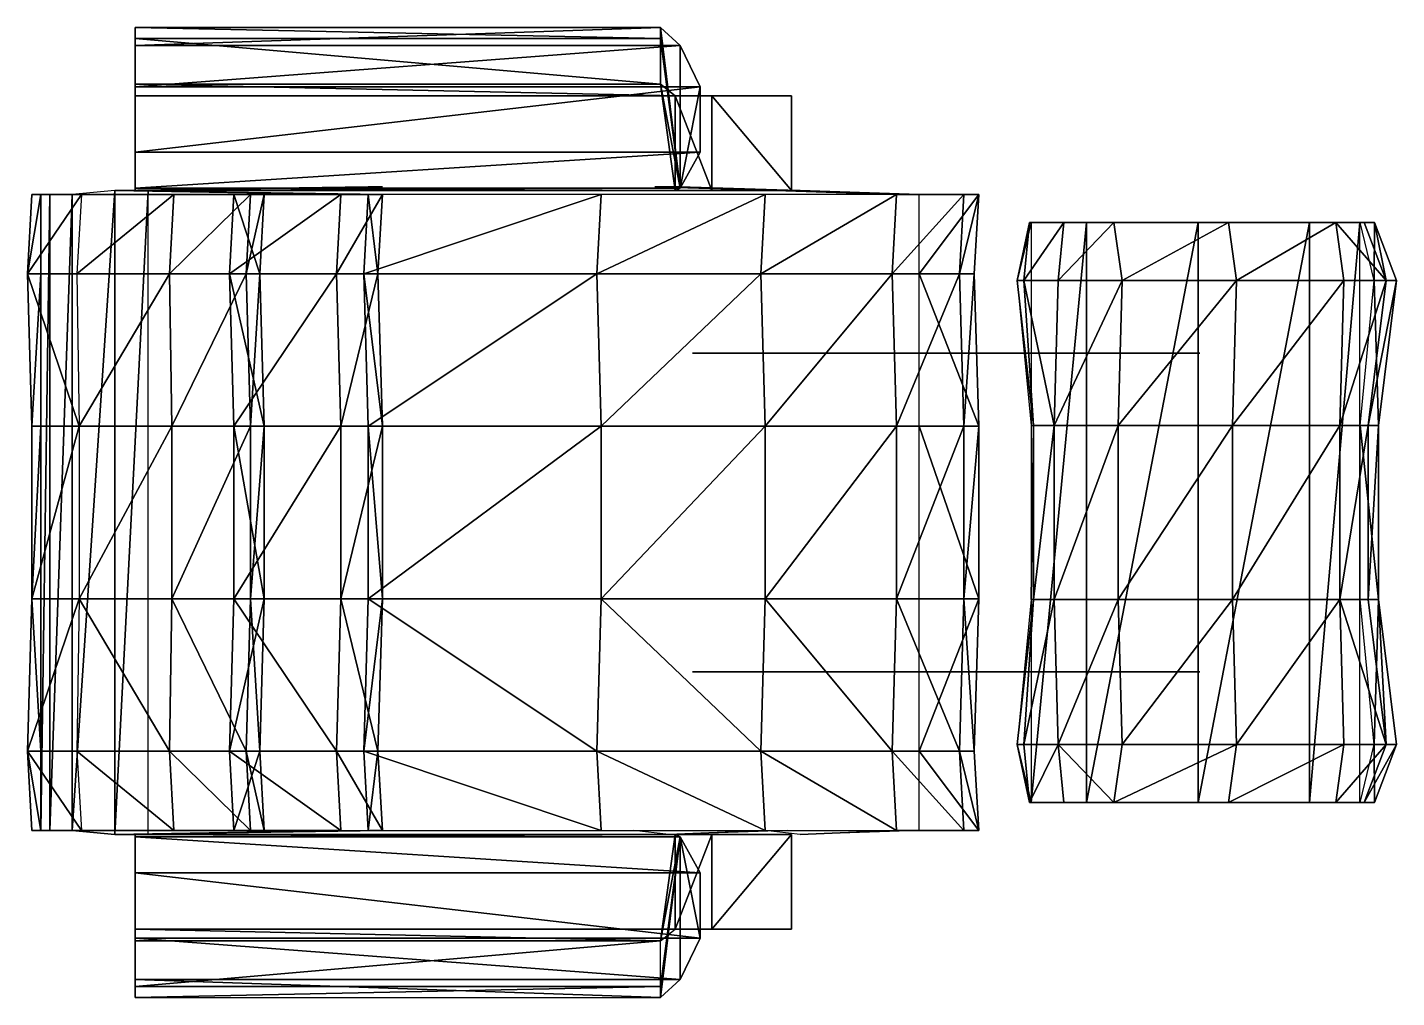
# Model space of a CAD drawing. Extents: x -1.2 to 0, y -0.42 to 0.42.
import ezdxf

# ---------------------------------------------------------------- set-up
doc = ezdxf.new("R2010")
doc.units = 0
doc.header["$LTSCALE"] = 2
doc.layers.get('0').update_dxf_attribs({"linetype": 'CONTINUOUS'})

msp = doc.modelspace()

# ---------------------------------------------------------------- meshes
at = {"color": 0, "linetype": 'BYBLOCK'}
mesh = msp.add_polyface(dxfattribs=at)
corners = [(-1.0935, 0.282, 0.1351), (-1.1228, 0.282, 0.3947), (-1.1228, -0.282, 0.3947), (-1.0935, -0.282, 0.1351), (-1.156, -0.209, 1.0038), (-1.1994, -0.209, 0.9529), (-1.154, -0.0755, 0.9865), (-1.1955, -0.0755, 0.9182), (-0.3661, -0.0755, 0.2612), (-0.37, -0.209, 0.2958), (-0.4182, -0.209, 0.2062), (-0.4182, -0.0755, 0.2062), (-0.3791, -0.0755, 0.3417), (-0.383, -0.209, 0.3763), (-0.8884, -0.0755, 0.4218), (-0.8923, -0.209, 0.4564), (-0.9047, -0.209, 0.3328), (-0.9008, -0.0755, 0.2982), (-0.9247, -0.0755, 0.6205), (-0.9286, -0.209, 0.6551), (-1.0185, -0.0755, 0.7926), (-1.0224, -0.209, 0.8272), (-0.9919, -0.0755, 0.8573), (-0.9958, -0.209, 0.8919), (-1.004, -0.0755, 0.9303), (-1.0079, -0.209, 0.9649), (-1.073, -0.0755, 0.9943), (-1.0749, -0.209, 1.0116), (-1.071, -0.2787, 0.977), (-1.004, -0.2787, 0.9303), (-0.9919, -0.2787, 0.8573), (-1.0185, -0.2787, 0.7926), (-0.9247, -0.2787, 0.6205), (-0.8884, -0.2787, 0.4218), (-0.9008, -0.2787, 0.2982), (-0.3791, -0.2787, 0.3417), (-0.3661, -0.2787, 0.2612), (-0.4182, -0.2787, 0.2062), (-1.1955, -0.2787, 0.9182), (-1.152, -0.2787, 0.9692), (-0.5998, -0.282, 0.3787), (-0.6321, -0.282, 0.4135), (-0.6321, -0.365, 0.4137), (-0.5998, -0.365, 0.3788), (-0.6275, -0.284, 0.5645), (-0.6449, -0.3753, 0.477), (-0.61, -0.3729, 0.5905), (-0.6275, -0.4092, 0.5693), (-0.61, -0.3158, 0.591), (-0.6449, -0.425, 0.539), (-0.6449, -0.4153, 0.4993), (-0.5301, -0.282, -0.0002), (-0.5301, -0.282, 0.3438), (-0.5301, -0.365, 0.344), (-0.5301, -0.365), (-1.1877, -0.209, 0.849), (-1.1877, -0.0755, 0.849), (-1.1877, -0.2787, 0.849), (-1.1049, -0.365, 0.4137), (-1.1049, -0.365), (-1.1049, -0.282, 0.4135), (-1.1049, -0.282, -0.0002), (-1.1955, 0.2787, 0.9182), (-1.1994, 0.209, 0.9529), (-1.1877, 0.2787, 0.849), (-1.1877, 0.209, 0.849), (-1.1955, 0.0755, 0.9182), (-1.1877, 0.0755, 0.849), (-0.5301, 0.282, 0.3438), (-0.5301, 0.282, -0.0002), (-0.5301, 0.365, 0.344), (-0.5301, 0.365), (-0.6449, 0.4153, 0.4993), (-0.6275, 0.284, 0.5645), (-0.6449, 0.3753, 0.477), (-0.6449, 0.425, 0.539), (-0.6275, 0.4092, 0.5693), (-0.61, 0.3729, 0.5905), (-0.61, 0.3158, 0.591), (-0.6321, 0.282, 0.4135), (-0.6321, 0.365, 0.4137), (-0.5998, 0.282, 0.3787), (-0.5998, 0.365, 0.3788), (-1.152, 0.2787, 0.9692), (-1.156, 0.209, 1.0038), (-0.4182, 0.2787, 0.2062), (-0.3661, 0.2787, 0.2612), (-0.4182, 0.209, 0.2062), (-0.37, 0.209, 0.2958), (-0.3791, 0.2787, 0.3417), (-0.383, 0.209, 0.3763), (-0.8884, 0.2787, 0.4218), (-0.8923, 0.209, 0.4564), (-0.9008, 0.2787, 0.2982), (-0.9047, 0.209, 0.3328), (-0.9247, 0.2787, 0.6205), (-0.9286, 0.209, 0.6551), (-1.0185, 0.2787, 0.7926), (-1.0224, 0.209, 0.8272), (-0.9919, 0.2787, 0.8573), (-0.9958, 0.209, 0.8919), (-1.004, 0.2787, 0.9303), (-1.0079, 0.209, 0.9649), (-1.071, 0.2787, 0.977), (-1.0749, 0.209, 1.0116), (-1.073, 0.0755, 0.9943), (-1.004, 0.0755, 0.9303), (-0.9919, 0.0755, 0.8573), (-1.0185, 0.0755, 0.7926), (-0.9247, 0.0755, 0.6205), (-0.8884, 0.0755, 0.4218), (-0.9008, 0.0755, 0.2982), (-0.3791, 0.0755, 0.3417), (-0.3661, 0.0755, 0.2612), (-0.4182, 0.0755, 0.2062), (-1.154, 0.0755, 0.9865), (-0.3217, 0.254, 0.3181), (-0.3267, 0.2032, 0.3461), (-0.2915, 0.254, 0.347), (-0.2966, 0.2032, 0.3749), (-0.3001, 0.0762, 0.3628), (-0.3181, 0.0762, 0.3303), (-0.3181, -0.0762, 0.3303), (-0.3001, -0.0762, 0.3628), (-0.3267, -0.2032, 0.3461), (-0.2966, -0.2032, 0.3749), (-0.3217, -0.254, 0.3181), (-0.2915, -0.254, 0.347), (-0.0285, 0.254, 0.2695), (-0.0092, 0.2032, 0.2903), (-0.0194, 0.254, 0.23), (-0.0001, 0.2032, 0.2508), (-0.0249, 0.0762, 0.2817), (-0.0158, 0.0762, 0.2422), (-0.0249, -0.0762, 0.2817), (-0.0158, -0.0762, 0.2422), (-0.0092, -0.2032, 0.2903), (-0.0001, -0.2032, 0.2508), (-0.0285, -0.254, 0.2695), (-0.0194, -0.254, 0.23), (-0.0198, -0.2032, 0.207), (-0.032, -0.254, 0.2106), (-0.032, -0.0762, 0.2106), (-0.032, 0.0762, 0.2106), (-0.0198, 0.2032, 0.207), (-0.032, 0.254, 0.2106), (-0.3325, -0.2032, 0.2991), (-0.3203, -0.254, 0.2956), (-0.3203, -0.0762, 0.2956), (-0.3203, 0.0762, 0.2956), (-0.3325, 0.2032, 0.2991), (-0.3203, 0.254, 0.2956), (-1.1603, 0.2787, 0.6067), (-1.1603, -0.2787, 0.6067), (-1.1798, 0.2787, 0.7798), (-1.1798, -0.2787, 0.7798), (-1.1049, -0.284, 0.5645), (-1.1049, -0.3753, 0.477), (-1.1049, -0.4153, 0.4993), (-1.1049, -0.425, 0.539), (-1.1049, -0.4092, 0.5693), (-1.1049, -0.3158, 0.591), (-1.1049, -0.3729, 0.5905), (-1.1049, 0.284, 0.5645), (-1.1049, 0.282, 0.4135), (-1.1049, 0.365, 0.4137), (-1.1049, 0.3753, 0.477), (-1.1049, 0.4153, 0.4993), (-1.1049, 0.425, 0.539), (-1.1049, 0.4092, 0.5693), (-1.1049, 0.3729, 0.5905), (-1.1049, 0.3158, 0.591), (-1.1049, 0.365), (-1.1049, 0.282, -0.0002)]
mesh.append_faces([[corners[k] for k in face] for face in [(6, 5, 7), (8, 10, 11), (26, 25, 24), (36, 10, 9), (46, 44, 48), (73, 77, 78), (87, 86, 88), (102, 105, 106), (87, 113, 114), (63, 115, 66), (120, 117, 121), (123, 124, 125), (140, 139, 141), (140, 135, 137), (144, 133, 143), (144, 130, 131), (126, 146, 147), (122, 146, 124), (121, 150, 149), (116, 150, 117)]], dxfattribs={"vtx0": -1, "color": 0})
mesh.append_faces([[corners[k] for k in face] for face in [(72, 73, 74), (75, 73, 72), (76, 73, 75), (74, 79, 80)]], dxfattribs={"vtx0": -1, "vtx1": -1, "color": 0})
mesh.append_faces([[corners[k] for k in face] for face in [(55, 56, 7), (57, 55, 5), (65, 64, 63), (67, 65, 66), (56, 67, 7), (156, 160, 159), (169, 163, 167)]], dxfattribs={"vtx0": -1, "vtx1": -1, "vtx2": -1, "color": 0})
mesh.append_faces([[corners[k] for k in face] for face in [(41, 45, 42), (44, 47, 49), (44, 49, 50), (44, 50, 45)]], dxfattribs={"vtx0": -1, "vtx2": -1, "color": 0})
mesh.append_faces([[corners[k] for k in face] for face in [(4, 5, 6), (38, 5, 39), (4, 39, 5), (61, 60, 59), (62, 63, 64), (68, 69, 70), (71, 70, 69), (85, 86, 87), (89, 90, 86), (88, 86, 90), (91, 92, 93), (94, 93, 92), (95, 96, 91), (92, 91, 96), (97, 98, 95), (96, 95, 98), (99, 100, 97), (98, 97, 100), (101, 102, 99), (100, 99, 102), (103, 104, 101), (102, 101, 104), (104, 105, 102), (102, 106, 100), (107, 100, 106), (100, 107, 98), (108, 98, 107), (98, 108, 96), (109, 96, 108), (96, 109, 92), (110, 92, 109), (92, 110, 94), (111, 94, 110), (90, 112, 88), (113, 88, 112), (88, 113, 87), (113, 8, 114), (11, 114, 8), (112, 12, 113), (8, 113, 12), (110, 14, 111), (17, 111, 14), (109, 18, 110), (14, 110, 18), (108, 20, 109), (18, 109, 20), (107, 22, 108), (20, 108, 22), (106, 24, 107), (22, 107, 24), (105, 26, 106), (24, 106, 26), (116, 117, 118), (119, 118, 117), (119, 117, 120), (121, 122, 120), (123, 120, 122), (122, 124, 123), (124, 126, 125), (127, 125, 126), (128, 129, 130), (131, 130, 129), (129, 132, 131), (133, 131, 132), (132, 134, 133), (135, 133, 134), (134, 136, 135), (137, 135, 136), (136, 138, 137), (139, 137, 138), (137, 139, 140), (142, 135, 140), (133, 135, 143), (142, 143, 135), (131, 133, 144), (145, 130, 144), (124, 146, 126), (148, 146, 122), (149, 148, 121), (122, 121, 148), (117, 150, 121), (151, 150, 116)]], dxfattribs={"vtx1": -1, "color": 0})
mesh.append_faces([[corners[k] for k in face] for face in [(0, 1, 2), (40, 41, 42), (42, 43, 40), (41, 44, 45), (46, 47, 44), (7, 5, 55), (58, 59, 60), (63, 66, 65), (66, 7, 67), (76, 77, 73), (73, 79, 74), (79, 81, 80), (82, 80, 81), (1, 152, 153), (153, 2, 1), (152, 154, 155), (155, 153, 152), (154, 64, 57), (57, 155, 154), (60, 156, 157), (157, 58, 60), (158, 157, 156), (159, 158, 156), (162, 160, 156), (163, 164, 165), (165, 166, 163), (166, 167, 163), (171, 163, 169), (172, 165, 164)]], dxfattribs={"vtx1": -1, "vtx2": -1, "color": 0})
mesh.append_faces([[corners[k] for k in face] for face in [(2, 3, 0), (8, 9, 10), (12, 13, 9), (9, 8, 12), (14, 15, 16), (16, 17, 14), (18, 19, 15), (15, 14, 18), (20, 21, 19), (19, 18, 20), (22, 23, 21), (21, 20, 22), (24, 25, 23), (23, 22, 24), (26, 27, 25), (27, 28, 29), (29, 25, 27), (25, 29, 30), (30, 23, 25), (23, 30, 31), (31, 21, 23), (21, 31, 32), (32, 19, 21), (19, 32, 33), (33, 15, 19), (15, 33, 34), (34, 16, 15), (13, 35, 36), (36, 9, 13), (36, 37, 10), (51, 52, 53), (53, 54, 51), (5, 38, 57), (63, 62, 83), (83, 84, 63), (63, 84, 115), (7, 66, 115), (115, 6, 7), (156, 161, 162), (167, 168, 169), (169, 170, 171), (164, 173, 172)]], dxfattribs={"vtx2": -1, "color": 0})
mesh = msp.add_polyface(dxfattribs=at)
corners = [(-1.1049, 0.282, 0.1522), (-1.1228, 0.282, 0.3947), (-0.9008, 0.2852, 0.2982), (-0.8884, 0.2852, 0.4218), (-1.1049, -0.282, 0.1522), (-1.1228, -0.282, 0.3947), (-0.9008, -0.2787, 0.2982), (-0.8884, -0.2787, 0.4218), (-0.6497, 0.2852, 0.3958), (-0.5439, 0.282, 0.39), (-0.6282, 0.2852, 0.2054), (-0.524, 0.282, 0.2119), (-0.5531, -0.2787, 0.3877), (-0.5332, -0.2787, 0.2096), (-0.6374, -0.282, 0.2031), (-0.6682, -0.2787, 0.3911), (-1.1049, -0.282, 0.4135), (-1.1049, -0.284, 0.5645), (-0.6275, -0.284, 0.5645), (-0.6321, -0.282, 0.4135), (-1.1049, -0.4153, 0.4993), (-1.1049, -0.425, 0.539), (-0.6449, -0.4153, 0.4993), (-0.6449, -0.425, 0.539), (-1.1049, -0.3753, 0.477), (-0.6449, -0.3753, 0.477), (-1.1049, -0.365, 0.344), (-0.5301, -0.365, 0.344), (-1.1049, -0.365), (-0.5301, -0.365), (-1.1049, -0.282, 0.3438), (-0.5301, -0.282, 0.3438), (-0.5301, -0.282, 0.1522), (-1.1049, -0.282, 0.3787), (-0.5998, -0.282, 0.3787), (-0.4381, 0.2787, 0.3842), (-0.5224, 0.282, 0.1996), (-0.4182, 0.2787, 0.2062), (-0.6321, 0.282, 0.4135), (-1.1049, 0.282, 0.4135), (-1.1049, 0.282, 0.3787), (-0.5998, 0.282, 0.3787), (-1.1049, 0.282, 0.3438), (-0.5301, 0.282, 0.3438), (-0.5301, 0.282, 0.1522), (-1.1049, 0.365, 0.4137), (-1.1049, 0.3753, 0.477), (-0.6321, 0.365, 0.4137), (-0.6449, 0.3753, 0.477), (-1.1049, 0.4153, 0.4993), (-0.6449, 0.4153, 0.4993), (-1.1049, 0.425, 0.539), (-0.6449, 0.425, 0.539), (-1.1049, 0.3158, 0.591), (-1.1049, 0.284, 0.5645), (-0.61, 0.3158, 0.591), (-0.6275, 0.284, 0.5645), (-1.1603, -0.2787, 0.6067), (-1.1798, -0.2787, 0.7798), (-1.0185, -0.2787, 0.7926), (-0.9247, -0.2787, 0.6205), (-1.1877, -0.2787, 0.849), (-0.9919, -0.2787, 0.8573), (-1.1955, -0.2787, 0.9182), (-1.004, -0.2787, 0.9303), (-1.152, -0.2787, 0.9692), (-1.071, -0.2787, 0.977), (-1.1049, -0.365, 0.3788), (-0.5998, -0.365, 0.3788), (-1.1049, -0.365, 0.4137), (-0.6321, -0.365, 0.4137), (-0.5301, 0.365, 0.344), (-0.5301, 0.365), (-1.1049, 0.365, 0.344), (-1.1049, 0.365), (-0.5998, 0.365, 0.3788), (-1.1049, 0.365, 0.3788), (-1.0185, 0.2787, 0.7926), (-0.9247, 0.2787, 0.6205), (-1.1798, 0.2787, 0.7798), (-1.1603, 0.2787, 0.6067), (-0.9919, 0.2787, 0.8573), (-1.1877, 0.2787, 0.849), (-1.004, 0.2787, 0.9303), (-1.1955, 0.2787, 0.9182), (-1.071, 0.2787, 0.977), (-1.152, 0.2787, 0.9692), (-0.8884, 0.2787, 0.4218), (-0.0194, 0.254, 0.23), (-0.032, 0.254, 0.2106), (-0.0285, 0.254, 0.2695), (-0.0765, 0.254, 0.2225), (-0.0534, 0.254, 0.3015), (-0.1473, 0.254, 0.3425), (-0.174, 0.254, 0.2511), (-0.2477, 0.254, 0.3611), (-0.2716, 0.254, 0.2796), (-0.2915, 0.254, 0.347), (-0.3217, 0.254, 0.3181), (-0.3203, 0.254, 0.2939), (-0.4381, -0.2787, 0.3842), (-0.3791, -0.2787, 0.3417), (-0.3661, -0.2787, 0.2612), (-0.4182, -0.2787, 0.2062), (-0.5224, -0.282, 0.1996), (-0.3217, -0.254, 0.3181), (-0.2915, -0.254, 0.347), (-0.2716, -0.254, 0.2796), (-0.3203, -0.254, 0.2956), (-0.2477, -0.254, 0.3611), (-0.1473, -0.254, 0.3425), (-0.174, -0.254, 0.2511), (-0.0534, -0.254, 0.3015), (-0.0765, -0.254, 0.2225), (-0.0285, -0.254, 0.2695), (-0.0194, -0.254, 0.23), (-0.032, -0.254, 0.2106), (-0.3661, 0.2787, 0.2612), (-0.3791, 0.2787, 0.3417)]
mesh.append_faces([[corners[k] for k in face] for face in [(2, 1, 3), (6, 5, 7)]], dxfattribs={"vtx0": -1, "color": 0})
mesh.append_faces([[corners[k] for k in face] for face in [(12, 14, 15), (26, 27, 28), (80, 78, 1), (91, 90, 89), (100, 104, 12)]], dxfattribs={"vtx0": -1, "vtx1": -1, "color": 0})
mesh.append_faces([[corners[k] for k in face] for face in [(12, 13, 14), (5, 60, 7), (1, 78, 87), (100, 103, 104)]], dxfattribs={"vtx0": -1, "vtx2": -1, "color": 0})
mesh.append_faces([[corners[k] for k in face] for face in [(0, 1, 2), (4, 5, 6), (20, 21, 22), (23, 22, 21), (24, 20, 25), (22, 25, 20), (29, 28, 27), (30, 31, 4), (32, 4, 31), (33, 34, 30), (31, 30, 34), (16, 19, 33), (34, 33, 19), (48, 47, 46), (46, 49, 48), (50, 48, 49), (49, 51, 50), (52, 50, 51), (53, 54, 55), (56, 55, 54), (54, 39, 56), (38, 56, 39), (74, 73, 72), (85, 83, 86), (88, 89, 90), (98, 97, 99), (117, 37, 118)]], dxfattribs={"vtx1": -1, "color": 0})
mesh.append_faces([[corners[k] for k in face] for face in [(8, 9, 10), (11, 10, 9), (9, 35, 36), (37, 36, 35), (0, 44, 43), (45, 46, 47), (57, 58, 59), (59, 60, 57), (58, 61, 62), (62, 59, 58), (61, 63, 64), (64, 62, 61), (66, 64, 63), (5, 57, 60), (26, 67, 68), (68, 27, 26), (67, 69, 70), (70, 68, 67), (25, 70, 69), (71, 72, 73), (75, 71, 76), (73, 76, 71), (47, 75, 45), (76, 45, 75), (77, 78, 79), (80, 79, 78), (81, 77, 82), (79, 82, 77), (83, 81, 84), (82, 84, 81), (84, 86, 83), (92, 90, 91), (93, 92, 94), (91, 94, 92), (95, 93, 96), (94, 96, 93), (97, 95, 96), (96, 99, 97), (102, 103, 100), (105, 106, 107), (106, 109, 107), (109, 110, 111), (111, 107, 109), (110, 112, 113), (113, 111, 110), (112, 114, 113), (116, 113, 114), (35, 118, 37)]], dxfattribs={"vtx1": -1, "vtx2": -1, "color": 0})
mesh.append_faces([[corners[k] for k in face] for face in [(16, 17, 18), (18, 19, 16), (38, 39, 40), (40, 41, 38), (41, 40, 42), (42, 43, 41), (43, 42, 0), (63, 65, 66), (69, 24, 25), (100, 101, 102), (107, 108, 105), (114, 115, 116)]], dxfattribs={"vtx2": -1, "color": 0})
mesh = msp.add_polyface(dxfattribs=at)
corners = [(-0.4381, -0.0755, 0.3842), (-0.442, -0.209, 0.4188), (-0.383, -0.209, 0.3763), (-0.3791, -0.0755, 0.3417), (-0.5531, -0.0755, 0.3877), (-0.557, -0.209, 0.4223), (-0.6968, -0.0755, 0.3325), (-0.7007, -0.209, 0.3671), (-0.9008, -0.0755, 0.2982), (-0.9047, -0.209, 0.3328), (-1.154, -0.0755, 0.9865), (-1.156, -0.209, 1.0038), (-1.0749, -0.209, 1.0116), (-1.073, -0.0755, 0.9943), (-1.152, -0.2787, 0.9692), (-1.071, -0.2787, 0.977), (-0.9008, -0.2787, 0.2982), (-0.6968, -0.2787, 0.3325), (-0.5531, -0.2787, 0.3877), (-0.4381, -0.2787, 0.3842), (-0.3791, -0.2787, 0.3417), (-1.1049, -0.284, 0.5645), (-1.1049, -0.3158, 0.591), (-0.61, -0.3158, 0.591), (-0.6275, -0.284, 0.5645), (-1.1049, -0.3729, 0.5905), (-0.61, -0.3729, 0.5905), (-1.1049, -0.4092, 0.5693), (-0.6275, -0.4092, 0.5693), (-1.1049, -0.425, 0.539), (-0.6449, -0.425, 0.539), (-0.5301, -0.282, 0.3438), (-0.5998, -0.282, 0.3787), (-0.5998, -0.365, 0.3788), (-0.5301, -0.365, 0.344), (-0.5998, 0.282, 0.3787), (-0.5301, 0.282, 0.3438), (-0.5998, 0.365, 0.3788), (-0.5301, 0.365, 0.344), (-1.1049, 0.425, 0.539), (-1.1049, 0.4092, 0.5693), (-0.6449, 0.425, 0.539), (-0.6275, 0.4092, 0.5693), (-1.1049, 0.3729, 0.5905), (-0.61, 0.3729, 0.5905), (-1.1049, 0.3158, 0.591), (-0.61, 0.3158, 0.591), (-0.4381, 0.2787, 0.3842), (-0.442, 0.209, 0.4188), (-0.3791, 0.2787, 0.3417), (-0.383, 0.209, 0.3763), (-0.5531, 0.2787, 0.3877), (-0.557, 0.209, 0.4223), (-0.6968, 0.2787, 0.3325), (-0.7007, 0.209, 0.3671), (-0.9008, 0.2787, 0.2982), (-0.9047, 0.209, 0.3328), (-1.152, 0.2787, 0.9692), (-1.156, 0.209, 1.0038), (-1.071, 0.2787, 0.977), (-1.0749, 0.209, 1.0116), (-1.154, 0.0755, 0.9865), (-1.073, 0.0755, 0.9943), (-0.9008, 0.0755, 0.2982), (-0.6968, 0.0755, 0.3325), (-0.5531, 0.0755, 0.3877), (-0.4381, 0.0755, 0.3842), (-0.3791, 0.0755, 0.3417), (-0.2406, -0.2032, 0.3855), (-0.2966, -0.2032, 0.3749), (-0.2477, -0.254, 0.3611), (-0.2915, -0.254, 0.347), (-0.3001, -0.0762, 0.3628), (-0.2441, -0.0762, 0.3733), (-0.3001, 0.0762, 0.3628), (-0.2441, 0.0762, 0.3733), (-0.2966, 0.2032, 0.3749), (-0.2406, 0.2032, 0.3855), (-0.2915, 0.254, 0.347), (-0.2477, 0.254, 0.3611), (-0.1473, 0.254, 0.3425), (-0.1402, 0.2032, 0.3669), (-0.1437, 0.0762, 0.3547), (-0.1437, -0.0762, 0.3547), (-0.1402, -0.2032, 0.3669), (-0.1473, -0.254, 0.3425), (-0.0463, -0.2032, 0.3259), (-0.0534, -0.254, 0.3015), (-0.0498, -0.0762, 0.3137), (-0.0498, 0.0762, 0.3137), (-0.0463, 0.2032, 0.3259), (-0.0534, 0.254, 0.3015), (-0.0092, -0.2032, 0.2903), (-0.0285, -0.254, 0.2695), (-0.0249, -0.0762, 0.2817), (-0.0249, 0.0762, 0.2817), (-0.0092, 0.2032, 0.2903), (-0.0285, 0.254, 0.2695), (-0.3203, 0.254, 0.2939), (-0.3203, -0.254, 0.2939), (-0.2716, 0.254, 0.2796), (-0.2716, -0.254, 0.2796), (-0.174, 0.254, 0.2511), (-0.174, -0.254, 0.2511), (-0.0765, 0.254, 0.2225), (-0.0765, -0.254, 0.2225), (-0.0323, 0.254, 0.2096), (-0.0323, -0.254, 0.2096)]
mesh.append_faces([[corners[k] for k in face] for face in [(70, 69, 71), (79, 76, 77), (92, 87, 93), (92, 88, 86), (96, 89, 95), (96, 91, 90)]], dxfattribs={"vtx0": -1, "color": 0})
mesh.append_faces([[corners[k] for k in face] for face in [(38, 37, 36), (39, 40, 41), (42, 41, 40), (40, 43, 42), (44, 42, 43), (43, 45, 44), (46, 44, 45), (47, 48, 49), (50, 49, 48), (51, 52, 47), (48, 47, 52), (53, 54, 51), (52, 51, 54), (55, 56, 53), (54, 53, 56), (57, 58, 59), (60, 59, 58), (58, 61, 60), (62, 60, 61), (56, 63, 54), (64, 54, 63), (54, 64, 52), (65, 52, 64), (52, 65, 48), (66, 48, 65), (48, 66, 50), (67, 50, 66), (66, 0, 67), (3, 67, 0), (65, 4, 66), (0, 66, 4), (64, 6, 65), (4, 65, 6), (63, 8, 64), (6, 64, 8), (61, 10, 62), (13, 62, 10), (68, 69, 70), (72, 69, 73), (68, 73, 69), (74, 72, 75), (73, 75, 72), (76, 74, 77), (75, 77, 74), (78, 76, 79), (79, 77, 80), (81, 80, 77), (77, 75, 81), (82, 81, 75), (75, 73, 82), (83, 82, 73), (73, 68, 83), (84, 83, 68), (68, 70, 84), (85, 84, 70), (84, 85, 86), (87, 86, 85), (83, 84, 88), (86, 88, 84), (82, 83, 89), (88, 89, 83), (81, 82, 90), (89, 90, 82), (80, 81, 91), (90, 91, 81), (86, 87, 92), (94, 88, 92), (89, 88, 95), (94, 95, 88), (90, 89, 96), (97, 91, 96), (98, 99, 100), (101, 100, 99), (100, 101, 102), (103, 102, 101), (102, 103, 104), (105, 104, 103), (104, 105, 106), (107, 106, 105)]], dxfattribs={"vtx1": -1, "color": 0})
mesh.append_faces([[corners[k] for k in face] for face in [(31, 32, 33), (35, 36, 37)]], dxfattribs={"vtx1": -1, "vtx2": -1, "color": 0})
mesh.append_faces([[corners[k] for k in face] for face in [(0, 1, 2), (2, 3, 0), (4, 5, 1), (1, 0, 4), (6, 7, 5), (5, 4, 6), (8, 9, 7), (7, 6, 8), (10, 11, 12), (12, 13, 10), (11, 14, 15), (15, 12, 11), (9, 16, 17), (17, 7, 9), (7, 17, 18), (18, 5, 7), (5, 18, 19), (19, 1, 5), (1, 19, 20), (20, 2, 1), (21, 22, 23), (23, 24, 21), (22, 25, 26), (26, 23, 22), (25, 27, 28), (28, 26, 25), (27, 29, 30), (30, 28, 27), (33, 34, 31)]], dxfattribs={"vtx2": -1, "color": 0})
at = {"color": 251, "linetype": 'BYBLOCK'}
mesh = msp.add_polyface(dxfattribs=at)
corners = [(-0.1723, 0.1397, 0.2572), (-0.2739, 0.1397, 0.1302), (-0.312, 0.1397, 0.1937), (-0.2485, 0.1397, 0.2699), (-0.6168, 0.1397, 0.1937), (-0.6168, 0.1397, 0.1302), (-0.6168, -0.1397, 0.1937), (-0.312, -0.1397, 0.1937), (-0.6168, -0.1397, 0.1302), (-0.2739, -0.1397, 0.1302), (-0.1723, -0.1397, 0.2572), (-0.2485, -0.1397, 0.2699)]
mesh.append_faces([[corners[k] for k in face] for face in [(4, 2, 5), (1, 5, 2), (6, 7, 8), (9, 8, 7)]], dxfattribs={"vtx1": -1, "color": 251})
mesh.append_faces([[corners[k] for k in face] for face in [(0, 1, 2), (2, 3, 0), (10, 9, 7), (7, 11, 10)]], dxfattribs={"vtx2": -1, "color": 251})

doc.saveas('drawing.dxf')
